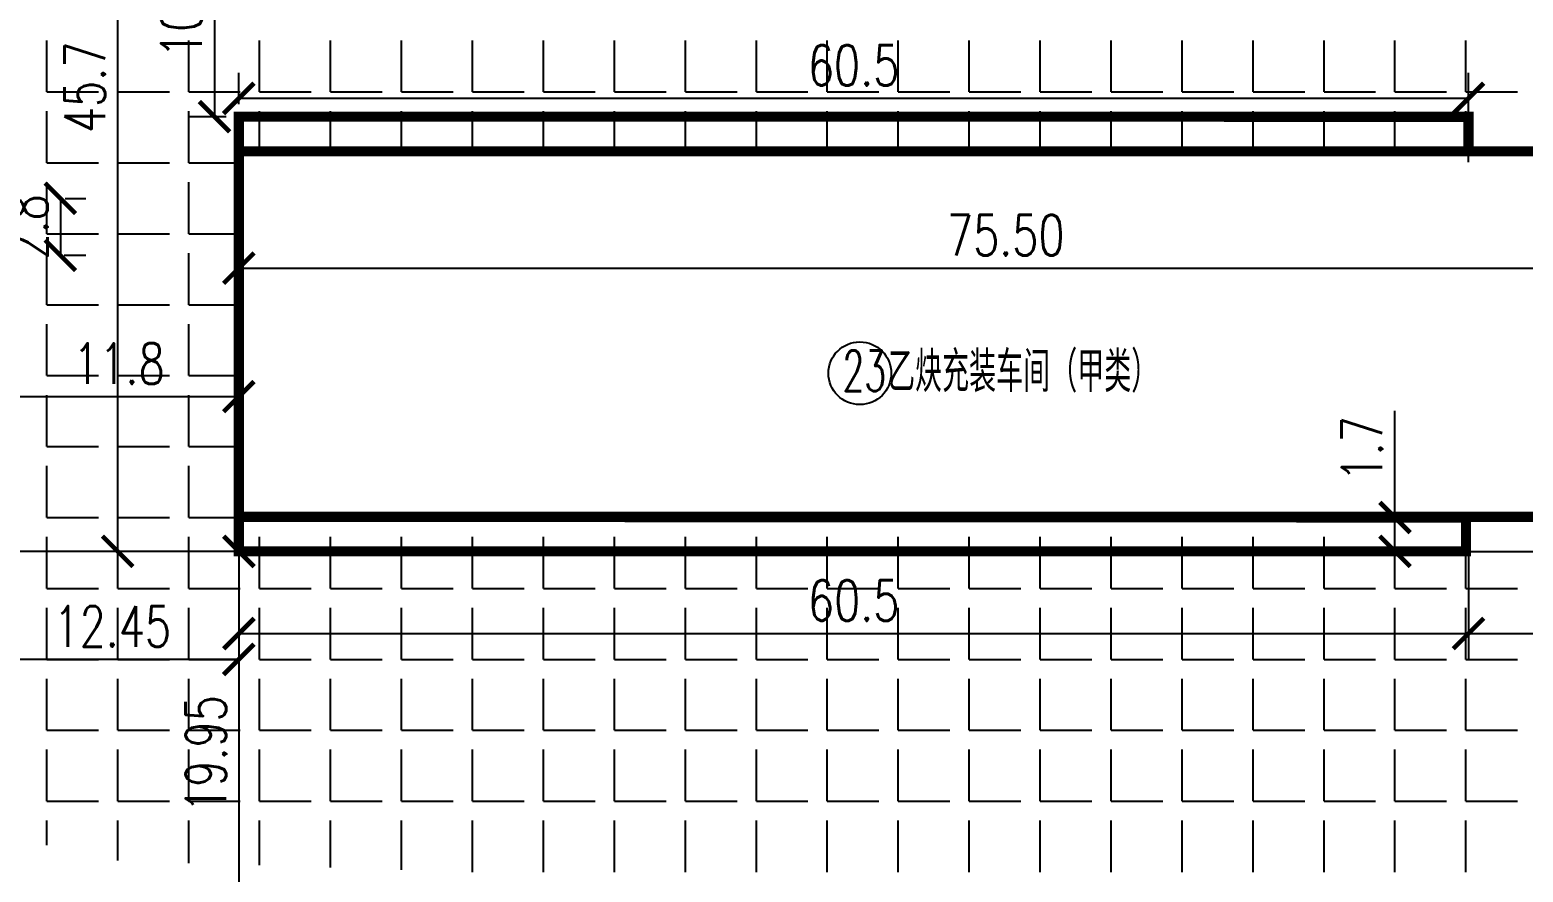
# Model space of a CAD drawing. Header units: millimetres. Extents: x 397874 to 6871063, y -8 to 5775840.
# Drawn here: x 429080.6 to 429154.1, y 2812743.5 to 2812785 of the extents above; entities that cross this region are included whole.
import ezdxf

# ---------------------------------------------------------------- set-up
doc = ezdxf.new("R2010")
doc.units = ezdxf.units.MM
doc.header["$LTSCALE"] = 1000
doc.linetypes.add('CONTINOUS', pattern=[0])
doc.layers.add('_TCH_MASK', color=7, linetype='Continuous')
doc.layers.add('GRASST', color=62, linetype='Continuous')
doc.styles.add('dxfs', font='txt.shx', dxfattribs={"width": 0.7, "bigfont": 'dxfs.shx'})
doc.styles.add('HZTXT', font='txt.shx', dxfattribs={"width": 0.75, "bigfont": 'hzdx.shx'})
doc.dimstyles.new('ISO-25', dxfattribs={"dimtxt": 2, "dimasz": 0.75, "dimexe": 1.25, "dimexo": 0.625, "dimtad": 1, "dimdec": 1, "dimdsep": 46, "dimtxsty": 'HZTXT', "dimblk": 'ARCHTICK', "dimcen": 2.5, "dimadec": 0, "dimazin": 0, "dimtfac": 1, "dimtdec": 1, "dimtmove": 0, "dimatfit": 3, "dimldrblk": 'ARCHTICK', "dimfxl": 1, "dimarcsym": 0})

# ---------------------------------------------------------------- blocks, each defined once
blk = doc.blocks.new('_ArchTick')
at = {"color": 0, "linetype": 'ByBlock', "const_width": 0.15}
blk.add_lwpolyline([(-0.5, -0.5), (0.5, 0.5)], dxfattribs=at)
blk = doc.blocks.new('*D689')
at = {"color": 0, "linetype": 'CONTINOUS', "lineweight": -2, "transparency": 16777216}
for p, q in [((429090.873, 2812773.563), (429090.873, 2812771.994)), ((429090.873, 2812773.244), (429166.373, 2812773.244)), ((429166.373, 2812773.561), (429166.373, 2812771.994))]:
    blk.add_line(p, q, dxfattribs=at)
at = {"layer": 'Defpoints', "color": 0, "linetype": 'CONTINOUS', "transparency": 16777216}
for p in [(429090.873, 2812774.188), (429166.373, 2812774.186), (429166.373, 2812773.244)]:
    blk.add_point(p, dxfattribs=at)
at = {"color": 0, "linetype": 'CONTINOUS', "lineweight": -2, "transparency": 16777216, "xscale": 1.5, "yscale": 1.5, "zscale": 1.5, "rotation": 180}
blk.add_blockref('_ArchTick', (429090.873, 2812773.244), dxfattribs=at)
at = {"color": 0, "linetype": 'CONTINOUS', "lineweight": -2, "transparency": 16777216, "xscale": 1.5, "yscale": 1.5, "zscale": 1.5}
blk.add_blockref('_ArchTick', (429166.373, 2812773.244), dxfattribs=at)
at = {"color": 0, "linetype": 'CONTINOUS', "transparency": 16777216, "insert": (429128.623, 2812774.869), "char_height": 2, "attachment_point": 5, "style": 'HZTXT'}
blk.add_mtext('75.50', dxfattribs=at)
blk = doc.blocks.new('_None')
blk = doc.blocks.new('*D692')
at = {"color": 0, "linetype": 'CONTINOUS', "lineweight": -2, "transparency": 16777216}
for p, q in [((429126.835, 2812779.022), (429164.269, 2812779.022)), ((429163.019, 2812779.022), (429163.019, 2812761.022)), ((429126.835, 2812761.022), (429164.269, 2812761.022))]:
    blk.add_line(p, q, dxfattribs=at)
at = {"layer": 'Defpoints', "color": 0, "linetype": 'CONTINOUS', "transparency": 16777216}
for p in [(429126.21, 2812779.022), (429126.21, 2812761.022), (429163.019, 2812761.022)]:
    blk.add_point(p, dxfattribs=at)
at = {"color": 0, "linetype": 'CONTINOUS', "lineweight": -2, "transparency": 16777216, "xscale": 1.5, "yscale": 1.5, "zscale": 1.5}
for p, rotation in [((429163.019, 2812779.022), 90), ((429163.019, 2812761.022), 270)]:
    blk.add_blockref('_ArchTick', p, dxfattribs=dict(at, rotation=rotation))
at = {"color": 0, "linetype": 'CONTINOUS', "transparency": 16777216, "insert": (429161.394, 2812770.022), "char_height": 2, "attachment_point": 5, "rotation": 90, "style": 'HZTXT'}
blk.add_mtext('18.00', dxfattribs=at)
blk = doc.blocks.new('*D712')
at = {"color": 0, "linetype": 'CONTINOUS', "lineweight": -2, "transparency": 16777216}
for p, q in [((429043.81, 2812744.765), (429043.31, 2812741.151)), ((429043.482, 2812742.389), (429085.438, 2812736.581)), ((429085.766, 2812738.956), (429085.266, 2812735.343))]:
    blk.add_line(p, q, dxfattribs=at)
at = {"layer": 'Defpoints', "color": 0, "linetype": 'CONTINOUS', "transparency": 16777216}
for p in [(429043.896, 2812745.384), (429085.852, 2812739.575), (429085.438, 2812736.581)]:
    blk.add_point(p, dxfattribs=at)
at = {"color": 0, "linetype": 'CONTINOUS', "lineweight": -2, "transparency": 16777216, "xscale": 1.5, "yscale": 1.5, "zscale": 1.5}
for p, rotation in [((429043.482, 2812742.389), 172.1179273552615), ((429085.438, 2812736.581), 352.1179273552614)]:
    blk.add_blockref('_ArchTick', p, dxfattribs=dict(at, rotation=rotation))
at = {"color": 0, "linetype": 'CONTINOUS', "transparency": 16777216, "insert": (429064.682, 2812741.095), "char_height": 2, "attachment_point": 5, "rotation": 352.11793, "style": 'HZTXT'}
blk.add_mtext('42.36', dxfattribs=at)
blk = doc.blocks.new('*D826')
at = {"color": 0, "linetype": 'CONTINOUS', "lineweight": -2, "transparency": 16777216}
for p, q in [((429090.253, 2812759.302), (429089.628, 2812759.302)), ((429090.878, 2812759.302), (429090.878, 2812739.352)), ((429091.498, 2812739.352), (429092.128, 2812739.352))]:
    blk.add_line(p, q, dxfattribs=at)
at = {"layer": 'Defpoints', "color": 0, "linetype": 'CONTINOUS', "transparency": 16777216}
for p in [(429090.878, 2812759.302), (429090.873, 2812739.352), (429090.878, 2812739.352)]:
    blk.add_point(p, dxfattribs=at)
at = {"color": 0, "linetype": 'CONTINOUS', "lineweight": -2, "transparency": 16777216, "xscale": 1.5, "yscale": 1.5, "zscale": 1.5}
for p, rotation in [((429090.878, 2812759.302), 90), ((429090.878, 2812739.352), 270)]:
    blk.add_blockref('_ArchTick', p, dxfattribs=dict(at, rotation=rotation))
at = {"color": 0, "linetype": 'CONTINOUS', "transparency": 16777216, "insert": (429089.253, 2812749.327), "char_height": 2, "attachment_point": 5, "rotation": 90, "style": 'HZTXT'}
blk.add_mtext('19.95', dxfattribs=at)
blk = doc.blocks.new('*D827')
at = {"color": 0, "linetype": 'CONTINOUS', "lineweight": -2, "transparency": 16777216}
for p, q in [((429078.423, 2812754.908), (429078.423, 2812752.735)), ((429090.873, 2812753.985), (429078.423, 2812753.985)), ((429090.873, 2812754.052), (429090.873, 2812752.735))]:
    blk.add_line(p, q, dxfattribs=at)
at = {"layer": 'Defpoints', "color": 0, "linetype": 'CONTINOUS', "transparency": 16777216}
for p in [(429078.423, 2812755.533), (429090.873, 2812754.677), (429078.423, 2812753.985)]:
    blk.add_point(p, dxfattribs=at)
at = {"color": 0, "linetype": 'CONTINOUS', "lineweight": -2, "transparency": 16777216, "xscale": 1.5, "yscale": 1.5, "zscale": 1.5, "rotation": 180}
blk.add_blockref('_ArchTick', (429078.423, 2812753.985), dxfattribs=at)
at = {"color": 0, "linetype": 'CONTINOUS', "lineweight": -2, "transparency": 16777216, "xscale": 1.5, "yscale": 1.5, "zscale": 1.5}
blk.add_blockref('_ArchTick', (429090.873, 2812753.985), dxfattribs=at)
at = {"color": 0, "linetype": 'CONTINOUS', "transparency": 16777216, "insert": (429084.648, 2812755.61), "char_height": 2, "attachment_point": 5, "style": 'HZTXT'}
blk.add_mtext('12.45', dxfattribs=at)
blk = doc.blocks.new('*D831')
at = {"color": 0, "linetype": 'CONTINOUS', "lineweight": -2, "transparency": 16777216}
for p, q in [((429079.072, 2812773.387), (429079.072, 2812765.672)), ((429090.873, 2812772.971), (429090.873, 2812765.672)), ((429079.072, 2812766.922), (429090.873, 2812766.922))]:
    blk.add_line(p, q, dxfattribs=at)
at = {"layer": 'Defpoints', "color": 0, "linetype": 'CONTINOUS', "transparency": 16777216}
for p in [(429079.072, 2812774.012), (429090.873, 2812773.596), (429090.873, 2812766.922)]:
    blk.add_point(p, dxfattribs=at)
at = {"color": 0, "linetype": 'CONTINOUS', "lineweight": -2, "transparency": 16777216, "xscale": 1.5, "yscale": 1.5, "zscale": 1.5, "rotation": 180}
blk.add_blockref('_ArchTick', (429079.072, 2812766.922), dxfattribs=at)
at = {"color": 0, "linetype": 'CONTINOUS', "lineweight": -2, "transparency": 16777216, "xscale": 1.5, "yscale": 1.5, "zscale": 1.5}
blk.add_blockref('_ArchTick', (429090.873, 2812766.922), dxfattribs=at)
at = {"color": 0, "linetype": 'CONTINOUS', "transparency": 16777216, "insert": (429084.972, 2812768.547), "char_height": 2, "attachment_point": 5, "style": 'HZTXT'}
blk.add_mtext('11.8', dxfattribs=at)
blk = doc.blocks.new('*D909')
at = {"color": 0, "linetype": 'CONTINOUS', "lineweight": -2, "transparency": 16777216}
for p, q in [((429082.09, 2812776.682), (429082.09, 2812773.882)), ((429082.33, 2812776.682), (429083.34, 2812776.682)), ((429082.285, 2812773.882), (429083.34, 2812773.882))]:
    blk.add_line(p, q, dxfattribs=at)
at = {"layer": 'Defpoints', "color": 0, "linetype": 'CONTINOUS', "transparency": 16777216}
for p in [(429081.705, 2812776.682), (429081.66, 2812773.882), (429082.09, 2812773.882)]:
    blk.add_point(p, dxfattribs=at)
at = {"color": 0, "linetype": 'CONTINOUS', "lineweight": -2, "transparency": 16777216, "xscale": 1.5, "yscale": 1.5, "zscale": 1.5}
for p, rotation in [((429082.09, 2812776.682), 90), ((429082.09, 2812773.882), 270)]:
    blk.add_blockref('_ArchTick', p, dxfattribs=dict(at, rotation=rotation))
at = {"color": 0, "linetype": 'CONTINOUS', "transparency": 16777216, "insert": (429080.465, 2812775.282), "char_height": 2, "attachment_point": 5, "rotation": 90, "style": 'HZTXT'}
blk.add_mtext('2.8', dxfattribs=at)
blk = doc.blocks.new('*D976')
at = {"color": 0, "linetype": 'CONTINOUS', "lineweight": -2, "transparency": 16777216}
for p, q in [((429090.873, 2812781.327), (429090.873, 2812782.859)), ((429151.398, 2812778.47), (429151.398, 2812782.859)), ((429151.398, 2812781.609), (429090.873, 2812781.609))]:
    blk.add_line(p, q, dxfattribs=at)
at = {"layer": 'Defpoints', "color": 0, "linetype": 'CONTINOUS', "transparency": 16777216}
for p in [(429090.873, 2812781.609), (429090.873, 2812780.702), (429151.398, 2812777.845)]:
    blk.add_point(p, dxfattribs=at)
at = {"color": 0, "linetype": 'CONTINOUS', "lineweight": -2, "transparency": 16777216, "xscale": 1.5, "yscale": 1.5, "zscale": 1.5, "rotation": 180}
blk.add_blockref('_ArchTick', (429090.873, 2812781.609), dxfattribs=at)
at = {"color": 0, "linetype": 'CONTINOUS', "lineweight": -2, "transparency": 16777216, "xscale": 1.5, "yscale": 1.5, "zscale": 1.5}
blk.add_blockref('_ArchTick', (429151.398, 2812781.609), dxfattribs=at)
at = {"color": 0, "linetype": 'CONTINOUS', "transparency": 16777216, "insert": (429121.135, 2812783.234), "char_height": 2, "attachment_point": 5, "style": 'HZTXT'}
blk.add_mtext('60.5', dxfattribs=at)
blk = doc.blocks.new('*D978')
at = {"color": 0, "linetype": 'CONTINOUS', "lineweight": -2, "transparency": 16777216}
for p, q in [((429090.253, 2812805.002), (429083.664, 2812805.002)), ((429084.914, 2812759.302), (429084.914, 2812805.002)), ((429090.253, 2812759.302), (429083.664, 2812759.302))]:
    blk.add_line(p, q, dxfattribs=at)
at = {"layer": 'Defpoints', "color": 0, "linetype": 'CONTINOUS', "transparency": 16777216}
for p in [(429084.914, 2812805.002), (429090.878, 2812805.002), (429090.878, 2812759.302)]:
    blk.add_point(p, dxfattribs=at)
at = {"color": 0, "linetype": 'CONTINOUS', "lineweight": -2, "transparency": 16777216, "xscale": 1.5, "yscale": 1.5, "zscale": 1.5}
for p, rotation in [((429084.914, 2812805.002), 90), ((429084.914, 2812759.302), 270)]:
    blk.add_blockref('_ArchTick', p, dxfattribs=dict(at, rotation=rotation))
at = {"color": 0, "linetype": 'CONTINOUS', "transparency": 16777216, "insert": (429083.289, 2812782.152), "char_height": 2, "attachment_point": 5, "rotation": 90, "style": 'HZTXT'}
blk.add_mtext('45.7', dxfattribs=at)
blk = doc.blocks.new('*D984')
at = {"color": 0, "linetype": 'CONTINOUS', "lineweight": -2, "transparency": 16777216}
for p, q in [((429151.398, 2812759.053), (429151.398, 2812754.005)), ((429166.373, 2812758.677), (429166.373, 2812754.005)), ((429151.398, 2812755.255), (429166.373, 2812755.255))]:
    blk.add_line(p, q, dxfattribs=at)
at = {"layer": 'Defpoints', "color": 0, "linetype": 'CONTINOUS', "transparency": 16777216}
for p in [(429151.398, 2812759.678), (429166.373, 2812759.302), (429166.373, 2812755.255)]:
    blk.add_point(p, dxfattribs=at)
at = {"color": 0, "linetype": 'CONTINOUS', "lineweight": -2, "transparency": 16777216, "xscale": 1.5, "yscale": 1.5, "zscale": 1.5, "rotation": 180}
blk.add_blockref('_ArchTick', (429151.398, 2812755.255), dxfattribs=at)
at = {"color": 0, "linetype": 'CONTINOUS', "lineweight": -2, "transparency": 16777216, "xscale": 1.5, "yscale": 1.5, "zscale": 1.5}
blk.add_blockref('_ArchTick', (429166.373, 2812755.255), dxfattribs=at)
at = {"color": 0, "linetype": 'CONTINOUS', "transparency": 16777216, "insert": (429158.886, 2812756.88), "char_height": 2, "attachment_point": 5, "style": 'HZTXT'}
blk.add_mtext('15.0', dxfattribs=at)
blk = doc.blocks.new('*D985')
at = {"color": 0, "linetype": 'CONTINOUS', "lineweight": -2, "transparency": 16777216}
for p, q in [((429090.878, 2812758.677), (429090.878, 2812754.005)), ((429151.398, 2812758.677), (429151.398, 2812754.005)), ((429090.878, 2812755.255), (429151.398, 2812755.255))]:
    blk.add_line(p, q, dxfattribs=at)
at = {"layer": 'Defpoints', "color": 0, "linetype": 'CONTINOUS', "transparency": 16777216}
for p in [(429090.878, 2812759.302), (429151.398, 2812759.302), (429151.398, 2812755.255)]:
    blk.add_point(p, dxfattribs=at)
at = {"color": 0, "linetype": 'CONTINOUS', "lineweight": -2, "transparency": 16777216, "xscale": 1.5, "yscale": 1.5, "zscale": 1.5, "rotation": 180}
blk.add_blockref('_ArchTick', (429090.878, 2812755.255), dxfattribs=at)
at = {"color": 0, "linetype": 'CONTINOUS', "lineweight": -2, "transparency": 16777216, "xscale": 1.5, "yscale": 1.5, "zscale": 1.5}
blk.add_blockref('_ArchTick', (429151.398, 2812755.255), dxfattribs=at)
at = {"color": 0, "linetype": 'CONTINOUS', "transparency": 16777216, "insert": (429121.138, 2812756.88), "char_height": 2, "attachment_point": 5, "style": 'HZTXT'}
blk.add_mtext('60.5', dxfattribs=at)
blk = doc.blocks.new('*D986')
at = {"color": 0, "linetype": 'CONTINOUS', "lineweight": -2, "transparency": 16777216}
for p, q in [((429147.779, 2812760.97), (429147.779, 2812766.22)), ((429150.646, 2812760.97), (429146.529, 2812760.97)), ((429147.779, 2812759.302), (429147.779, 2812760.97)), ((429150.646, 2812759.302), (429146.529, 2812759.302))]:
    blk.add_line(p, q, dxfattribs=at)
at = {"layer": 'Defpoints', "color": 0, "linetype": 'CONTINOUS', "transparency": 16777216}
for p in [(429147.779, 2812760.97), (429151.271, 2812760.97), (429151.271, 2812759.302)]:
    blk.add_point(p, dxfattribs=at)
at = {"color": 0, "linetype": 'CONTINOUS', "lineweight": -2, "transparency": 16777216, "xscale": 1.5, "yscale": 1.5, "zscale": 1.5}
for p, rotation in [((429147.779, 2812760.97), 90), ((429147.779, 2812759.302), 270)]:
    blk.add_blockref('_ArchTick', p, dxfattribs=dict(at, rotation=rotation))
at = {"color": 0, "linetype": 'CONTINOUS', "transparency": 16777216, "insert": (429146.154, 2812764.345), "char_height": 2, "attachment_point": 5, "rotation": 90, "style": 'HZTXT'}
blk.add_mtext('1.7', dxfattribs=at)
blk = doc.blocks.new('*D987')
at = {"color": 0, "linetype": 'CONTINOUS', "lineweight": -2, "transparency": 16777216}
for p, q in [((429090.249, 2812791.002), (429088.426, 2812791.002)), ((429089.676, 2812791.002), (429089.676, 2812780.707)), ((429090.248, 2812780.707), (429088.426, 2812780.707))]:
    blk.add_line(p, q, dxfattribs=at)
at = {"layer": 'Defpoints', "color": 0, "linetype": 'CONTINOUS', "transparency": 16777216}
for p in [(429090.874, 2812791.002), (429089.676, 2812780.707), (429090.873, 2812780.707)]:
    blk.add_point(p, dxfattribs=at)
at = {"color": 0, "linetype": 'CONTINOUS', "lineweight": -2, "transparency": 16777216, "xscale": 1.5, "yscale": 1.5, "zscale": 1.5}
for p, rotation in [((429089.676, 2812791.002), 90), ((429089.676, 2812780.707), 270)]:
    blk.add_blockref('_ArchTick', p, dxfattribs=dict(at, rotation=rotation))
at = {"color": 0, "linetype": 'CONTINOUS', "transparency": 16777216, "insert": (429088.051, 2812785.855), "char_height": 2, "attachment_point": 5, "rotation": 90, "style": 'HZTXT'}
blk.add_mtext('10.3', dxfattribs=at)

msp = doc.modelspace()

# ---------------------------------------------------------------- hatches: boundary and pattern name
at = {"linetype": 'CONTINOUS'}
h = msp.add_hatch(dxfattribs=at)
h.set_pattern_fill('GRASS', color=3, scale=0.054, style=0)
h.set_pattern_definition([(90, (428986.6436, 2812723.6871), (-0.969867, 0.969867), [0.257175, -1.682559]), (45, (428986.6436, 2812723.6871), (-0.9698677, 0.9698677), [0.257175, -1.114425]), (135, (428986.6436, 2812723.6871), (-0.9698677, -0.9698677), [0.257175, -1.114425])])
edge = h.paths.add_edge_path()
edge.add_line((428996.534, 2812984.894), (429007.751, 2812986.572))
edge.add_arc((428245.5, 2812967.568), 762.487, 0.233679, 1.428202, ccw=False)
edge.add_line((429007.981, 2812970.678), (429010.393, 2812757.703))
edge.add_arc((429028.392, 2812757.891), 18, 180.59848, 268.15967)
edge.add_line((429027.814, 2812739.9), (429168.81, 2812735.37))
edge.add_arc((429182.64, 2812620.562), 115.638, 87.64632, 96.86841, ccw=False)
edge.add_line((429187.389, 2812736.102), (429187.391, 2812858.041))
edge.add_arc((425829.037, 2812780.795), 3359.242, 1.317645, 1.469012)
edge.add_line((429187.175, 2812866.913), (429187.032, 2812877.852))
edge.add_line((429187.032, 2812877.852), (429191.391, 2812878.102))
edge.add_line((429191.391, 2812878.102), (429191.395, 2812730.731))
edge.add_line((429191.395, 2812730.731), (429255.258, 2812727.933))
edge.add_line((429255.258, 2812727.933), (429255.258, 2812723.687))
edge.add_line((429255.258, 2812723.687), (429168.385, 2812728.376))
edge.add_line((429168.385, 2812728.376), (429129.36, 2812730.11))
edge.add_line((429129.36, 2812730.11), (429091.518, 2812731.731))
edge.add_line((429091.518, 2812731.731), (429068.655, 2812732.74))
edge.add_line((429068.655, 2812732.74), (428995.964, 2812736.193))
edge.add_arc((428996.365, 2812744.639), 8.455, 181.28443, 267.28067, ccw=False)
edge.add_line((428987.912, 2812744.449), (428988.493, 2812805.44))
edge.add_line((428988.493, 2812805.44), (428987.758, 2812883.63))
edge.add_line((428987.758, 2812883.63), (428987.248, 2812934.771))
edge.add_line((428987.248, 2812934.771), (428986.762, 2812983.747))
edge.add_line((428986.762, 2812983.747), (428996.534, 2812984.894))
at = {"layer": 'GRASST'}
h = msp.add_hatch(dxfattribs=at)
h.set_pattern_fill('GRASS', color=256, scale=0.685569, angle=-100.51202, style=0)
h.set_pattern_definition([(349.48798, (428814.32374, 2812641.67873), (0.56507695, 0.3881921), [0.1285442, -0.840997]), (304.48798, (428814.32374, 2812641.6787), (0.565077, 0.3881921), [0.1285442, -0.557025]), (34.48798, (428814.32374, 2812641.6787), (-0.3881921, 0.565077), [0.1285442, -0.557025])])
edge = h.paths.add_edge_path()
edge.add_line((429015.293, 2812841.754), (429015.284, 2812842.798))
edge.add_line((429024.031, 2812843.519), (429037.386, 2812841.754))
edge.add_line((429037.386, 2812841.754), (429024.031, 2812843.519))
edge.add_line((429024.031, 2812843.519), (429015.261, 2812845.292))
edge = h.paths.add_edge_path(flags=16)
edge.add_arc((429026.34, 2595507.449), 217334.306, 89.99708791, 90.00291209, ccw=False)
edge.add_arc((429026.34, 2812812.722), 31.063, 69.16969, 110.83031)

# ---------------------------------------------------------------- linework, layer by layer
at = {"color": 252, "linetype": 'CONTINOUS'}
for p, q in [((429081.421, 2812781.925), (429081.421, 2812784.465)), ((429084.914, 2812781.925), (429084.914, 2812784.465)), ((429088.406, 2812781.925), (429088.406, 2812784.465)), ((429091.899, 2812781.925), (429091.899, 2812784.465)), ((429095.391, 2812781.925), (429095.391, 2812784.465)), ((429098.884, 2812781.925), (429098.884, 2812784.465)), ((429102.376, 2812781.925), (429102.376, 2812784.465)), ((429105.869, 2812781.925), (429105.869, 2812784.465)), ((429109.361, 2812781.925), (429109.361, 2812784.465)), ((429112.854, 2812781.925), (429112.854, 2812784.465)), ((429116.346, 2812781.925), (429116.346, 2812784.465)), ((429119.839, 2812781.925), (429119.839, 2812784.465)), ((429123.331, 2812781.925), (429123.331, 2812784.465)), ((429126.824, 2812781.925), (429126.824, 2812784.465)), ((429130.316, 2812781.925), (429130.316, 2812784.465)), ((429133.809, 2812781.925), (429133.809, 2812784.465)), ((429137.301, 2812781.925), (429137.301, 2812784.465)), ((429140.794, 2812781.925), (429140.794, 2812784.465)), ((429144.286, 2812781.925), (429144.286, 2812784.465)), ((429147.779, 2812781.925), (429147.779, 2812784.465)), ((429151.271, 2812781.925), (429151.271, 2812784.465)), ((429081.421, 2812781.925), (429083.961, 2812781.925)), ((429084.914, 2812781.925), (429087.454, 2812781.925)), ((429088.406, 2812781.925), (429090.946, 2812781.925)), ((429091.899, 2812781.925), (429094.439, 2812781.925)), ((429095.391, 2812781.925), (429097.931, 2812781.925)), ((429098.884, 2812781.925), (429101.424, 2812781.925)), ((429102.376, 2812781.925), (429104.916, 2812781.925)), ((429105.869, 2812781.925), (429108.409, 2812781.925)), ((429109.361, 2812781.925), (429111.901, 2812781.925)), ((429112.854, 2812781.925), (429115.394, 2812781.925)), ((429116.346, 2812781.925), (429118.886, 2812781.925)), ((429119.839, 2812781.925), (429122.379, 2812781.925)), ((429123.331, 2812781.925), (429125.871, 2812781.925)), ((429126.824, 2812781.925), (429129.364, 2812781.925)), ((429130.316, 2812781.925), (429132.856, 2812781.925)), ((429133.809, 2812781.925), (429136.349, 2812781.925)), ((429137.301, 2812781.925), (429139.841, 2812781.925)), ((429140.794, 2812781.925), (429143.334, 2812781.925)), ((429144.286, 2812781.925), (429146.826, 2812781.925)), ((429147.779, 2812781.925), (429150.319, 2812781.925)), ((429151.271, 2812781.925), (429153.811, 2812781.925)), ((429081.421, 2812778.432), (429081.421, 2812780.972)), ((429084.914, 2812778.432), (429084.914, 2812780.972)), ((429088.406, 2812778.432), (429088.406, 2812780.972)), ((429091.899, 2812779.065), (429091.899, 2812780.972)), ((429095.391, 2812779.065), (429095.391, 2812780.972)), ((429098.884, 2812779.065), (429098.884, 2812780.972)), ((429102.376, 2812779.065), (429102.376, 2812780.972)), ((429105.869, 2812779.065), (429105.869, 2812780.972)), ((429109.361, 2812779.065), (429109.361, 2812780.972)), ((429112.854, 2812779.065), (429112.854, 2812780.972)), ((429116.346, 2812779.065), (429116.346, 2812780.972)), ((429119.839, 2812779.065), (429119.839, 2812780.972)), ((429123.331, 2812779.065), (429123.331, 2812780.972)), ((429126.824, 2812779.065), (429126.824, 2812780.972)), ((429130.316, 2812779.065), (429130.316, 2812780.972)), ((429133.809, 2812779.065), (429133.809, 2812780.972)), ((429137.301, 2812779.065), (429137.301, 2812780.972)), ((429140.794, 2812779.065), (429140.794, 2812780.972)), ((429144.286, 2812779.065), (429144.286, 2812780.972)), ((429147.779, 2812779.065), (429147.779, 2812780.972)), ((429151.271, 2812779.065), (429151.271, 2812780.972)), ((429081.421, 2812778.432), (429083.961, 2812778.432)), ((429084.914, 2812778.432), (429087.454, 2812778.432)), ((429088.406, 2812778.432), (429090.873, 2812778.432)), ((429081.421, 2812774.94), (429081.421, 2812777.48)), ((429084.914, 2812774.94), (429084.914, 2812777.48)), ((429088.406, 2812774.94), (429088.406, 2812777.48)), ((429081.421, 2812774.94), (429083.961, 2812774.94)), ((429084.914, 2812774.94), (429087.454, 2812774.94)), ((429088.406, 2812774.94), (429090.873, 2812774.94)), ((429081.421, 2812771.447), (429081.421, 2812773.987)), ((429084.914, 2812771.447), (429084.914, 2812773.987)), ((429088.406, 2812771.447), (429088.406, 2812773.987)), ((429081.421, 2812771.447), (429083.961, 2812771.447)), ((429084.914, 2812771.447), (429087.454, 2812771.447)), ((429088.406, 2812771.447), (429090.873, 2812771.447)), ((429081.421, 2812767.955), (429081.421, 2812770.495)), ((429084.914, 2812767.955), (429084.914, 2812770.495)), ((429088.406, 2812767.955), (429088.406, 2812770.495)), ((429081.421, 2812767.955), (429083.961, 2812767.955)), ((429084.914, 2812767.955), (429087.454, 2812767.955)), ((429088.406, 2812767.955), (429090.873, 2812767.955)), ((429081.421, 2812764.462), (429081.421, 2812767.002)), ((429084.914, 2812764.462), (429084.914, 2812767.002)), ((429088.406, 2812764.462), (429088.406, 2812767.002)), ((429081.421, 2812764.462), (429083.961, 2812764.462)), ((429084.914, 2812764.462), (429087.454, 2812764.462)), ((429088.406, 2812764.462), (429090.873, 2812764.462)), ((429081.421, 2812760.97), (429081.421, 2812763.51)), ((429084.914, 2812760.97), (429084.914, 2812763.51)), ((429088.406, 2812760.97), (429088.406, 2812763.51)), ((429081.421, 2812760.97), (429083.961, 2812760.97)), ((429084.914, 2812760.97), (429087.454, 2812760.97)), ((429088.406, 2812760.97), (429090.946, 2812760.97)), ((429091.899, 2812760.97), (429091.899, 2812761.075)), ((429091.899, 2812760.97), (429094.439, 2812760.97)), ((429095.391, 2812760.97), (429095.391, 2812761.075)), ((429095.391, 2812760.97), (429097.931, 2812760.97)), ((429098.884, 2812760.97), (429098.884, 2812761.075)), ((429098.884, 2812760.97), (429101.424, 2812760.97)), ((429102.376, 2812760.97), (429102.376, 2812761.075)), ((429102.376, 2812760.97), (429104.916, 2812760.97)), ((429105.869, 2812760.97), (429105.869, 2812761.075)), ((429105.869, 2812760.97), (429108.409, 2812760.97)), ((429109.361, 2812760.97), (429109.361, 2812761.075)), ((429109.361, 2812760.97), (429111.901, 2812760.97)), ((429112.854, 2812760.97), (429112.854, 2812761.075)), ((429112.854, 2812760.97), (429115.394, 2812760.97)), ((429116.346, 2812760.97), (429116.346, 2812761.075)), ((429116.346, 2812760.97), (429118.886, 2812760.97)), ((429119.839, 2812760.97), (429119.839, 2812761.075)), ((429119.839, 2812760.97), (429122.379, 2812760.97)), ((429123.331, 2812760.97), (429123.331, 2812761.075)), ((429123.331, 2812760.97), (429125.871, 2812760.97)), ((429126.824, 2812760.97), (429126.824, 2812761.075)), ((429126.824, 2812760.97), (429129.364, 2812760.97)), ((429130.316, 2812760.97), (429130.316, 2812761.075)), ((429130.316, 2812760.97), (429132.856, 2812760.97)), ((429133.809, 2812760.97), (429133.809, 2812761.075)), ((429133.809, 2812760.97), (429136.349, 2812760.97)), ((429137.301, 2812760.97), (429137.301, 2812761.075)), ((429137.301, 2812760.97), (429139.841, 2812760.97)), ((429140.794, 2812760.97), (429140.794, 2812761.075)), ((429140.794, 2812760.97), (429143.334, 2812760.97)), ((429144.286, 2812760.97), (429144.286, 2812761.075)), ((429144.286, 2812760.97), (429146.826, 2812760.97)), ((429147.779, 2812760.97), (429147.779, 2812761.075)), ((429147.779, 2812760.97), (429150.319, 2812760.97)), ((429151.271, 2812760.97), (429151.271, 2812761.075)), ((429151.271, 2812760.97), (429153.811, 2812760.97)), ((429081.421, 2812757.477), (429081.421, 2812760.017)), ((429084.914, 2812757.477), (429084.914, 2812760.017)), ((429088.406, 2812757.477), (429088.406, 2812760.017)), ((429091.899, 2812757.477), (429091.899, 2812760.017)), ((429095.391, 2812757.477), (429095.391, 2812760.017)), ((429098.884, 2812757.477), (429098.884, 2812760.017)), ((429102.376, 2812757.477), (429102.376, 2812760.017)), ((429105.869, 2812757.477), (429105.869, 2812760.017)), ((429109.361, 2812757.477), (429109.361, 2812760.017)), ((429112.854, 2812757.477), (429112.854, 2812760.017)), ((429116.346, 2812757.477), (429116.346, 2812760.017)), ((429119.839, 2812757.477), (429119.839, 2812760.017)), ((429123.331, 2812757.477), (429123.331, 2812760.017)), ((429126.824, 2812757.477), (429126.824, 2812760.017)), ((429130.316, 2812757.477), (429130.316, 2812760.017)), ((429133.809, 2812757.477), (429133.809, 2812760.017)), ((429137.301, 2812757.477), (429137.301, 2812760.017)), ((429140.794, 2812757.477), (429140.794, 2812760.017)), ((429144.286, 2812757.477), (429144.286, 2812760.017)), ((429147.779, 2812757.477), (429147.779, 2812760.017)), ((429151.271, 2812757.477), (429151.271, 2812760.017)), ((429081.421, 2812757.477), (429083.961, 2812757.477)), ((429084.914, 2812757.477), (429087.454, 2812757.477)), ((429088.406, 2812757.477), (429090.946, 2812757.477)), ((429091.899, 2812757.477), (429094.439, 2812757.477)), ((429095.391, 2812757.477), (429097.931, 2812757.477)), ((429098.884, 2812757.477), (429101.424, 2812757.477)), ((429102.376, 2812757.477), (429104.916, 2812757.477)), ((429105.869, 2812757.477), (429108.409, 2812757.477)), ((429109.361, 2812757.477), (429111.901, 2812757.477)), ((429112.854, 2812757.477), (429115.394, 2812757.477)), ((429116.346, 2812757.477), (429118.886, 2812757.477)), ((429119.839, 2812757.477), (429122.379, 2812757.477)), ((429123.331, 2812757.477), (429125.871, 2812757.477)), ((429126.824, 2812757.477), (429129.364, 2812757.477)), ((429130.316, 2812757.477), (429132.856, 2812757.477)), ((429133.809, 2812757.477), (429136.349, 2812757.477)), ((429137.301, 2812757.477), (429139.841, 2812757.477)), ((429140.794, 2812757.477), (429143.334, 2812757.477)), ((429144.286, 2812757.477), (429146.826, 2812757.477)), ((429147.779, 2812757.477), (429150.319, 2812757.477)), ((429151.271, 2812757.477), (429153.811, 2812757.477)), ((429081.421, 2812753.985), (429081.421, 2812756.525)), ((429084.914, 2812753.985), (429084.914, 2812756.525)), ((429088.406, 2812753.985), (429088.406, 2812756.525)), ((429091.899, 2812753.985), (429091.899, 2812756.525)), ((429095.391, 2812753.985), (429095.391, 2812756.525)), ((429098.884, 2812753.985), (429098.884, 2812756.525)), ((429102.376, 2812753.985), (429102.376, 2812756.525)), ((429105.869, 2812753.985), (429105.869, 2812756.525)), ((429109.361, 2812753.985), (429109.361, 2812756.525)), ((429112.854, 2812753.985), (429112.854, 2812756.525)), ((429116.346, 2812753.985), (429116.346, 2812756.525)), ((429119.839, 2812753.985), (429119.839, 2812756.525)), ((429123.331, 2812753.985), (429123.331, 2812756.525)), ((429126.824, 2812753.985), (429126.824, 2812756.525)), ((429130.316, 2812753.985), (429130.316, 2812756.525)), ((429133.809, 2812753.985), (429133.809, 2812756.525)), ((429137.301, 2812753.985), (429137.301, 2812756.525)), ((429140.794, 2812753.985), (429140.794, 2812756.525)), ((429144.286, 2812753.985), (429144.286, 2812756.525)), ((429147.779, 2812753.985), (429147.779, 2812756.525)), ((429151.271, 2812753.985), (429151.271, 2812756.525)), ((429081.421, 2812753.985), (429083.961, 2812753.985)), ((429084.914, 2812753.985), (429087.454, 2812753.985)), ((429088.406, 2812753.985), (429090.946, 2812753.985)), ((429091.899, 2812753.985), (429094.439, 2812753.985)), ((429095.391, 2812753.985), (429097.931, 2812753.985)), ((429098.884, 2812753.985), (429101.424, 2812753.985)), ((429102.376, 2812753.985), (429104.916, 2812753.985)), ((429105.869, 2812753.985), (429108.409, 2812753.985)), ((429109.361, 2812753.985), (429111.901, 2812753.985)), ((429112.854, 2812753.985), (429115.394, 2812753.985)), ((429116.346, 2812753.985), (429118.886, 2812753.985)), ((429119.839, 2812753.985), (429122.379, 2812753.985)), ((429123.331, 2812753.985), (429125.871, 2812753.985)), ((429126.824, 2812753.985), (429129.364, 2812753.985)), ((429130.316, 2812753.985), (429132.856, 2812753.985)), ((429133.809, 2812753.985), (429136.349, 2812753.985)), ((429137.301, 2812753.985), (429139.841, 2812753.985)), ((429140.794, 2812753.985), (429143.334, 2812753.985)), ((429144.286, 2812753.985), (429146.826, 2812753.985)), ((429147.779, 2812753.985), (429150.319, 2812753.985)), ((429151.271, 2812753.985), (429153.811, 2812753.985)), ((429081.421, 2812750.492), (429081.421, 2812753.032)), ((429084.914, 2812750.492), (429084.914, 2812753.032)), ((429088.406, 2812750.492), (429088.406, 2812753.032)), ((429091.899, 2812750.492), (429091.899, 2812753.032)), ((429095.391, 2812750.492), (429095.391, 2812753.032)), ((429098.884, 2812750.492), (429098.884, 2812753.032)), ((429102.376, 2812750.492), (429102.376, 2812753.032)), ((429105.869, 2812750.492), (429105.869, 2812753.032)), ((429109.361, 2812750.492), (429109.361, 2812753.032)), ((429112.854, 2812750.492), (429112.854, 2812753.032)), ((429116.346, 2812750.492), (429116.346, 2812753.032)), ((429119.839, 2812750.492), (429119.839, 2812753.032)), ((429123.331, 2812750.492), (429123.331, 2812753.032)), ((429126.824, 2812750.492), (429126.824, 2812753.032)), ((429130.316, 2812750.492), (429130.316, 2812753.032)), ((429133.809, 2812750.492), (429133.809, 2812753.032)), ((429137.301, 2812750.492), (429137.301, 2812753.032)), ((429140.794, 2812750.492), (429140.794, 2812753.032)), ((429144.286, 2812750.492), (429144.286, 2812753.032)), ((429147.779, 2812750.492), (429147.779, 2812753.032)), ((429151.271, 2812750.492), (429151.271, 2812753.032)), ((429081.421, 2812750.492), (429083.961, 2812750.492)), ((429084.914, 2812750.492), (429087.454, 2812750.492)), ((429088.406, 2812750.492), (429090.946, 2812750.492)), ((429091.899, 2812750.492), (429094.439, 2812750.492)), ((429095.391, 2812750.492), (429097.931, 2812750.492)), ((429098.884, 2812750.492), (429101.424, 2812750.492)), ((429102.376, 2812750.492), (429104.916, 2812750.492)), ((429105.869, 2812750.492), (429108.409, 2812750.492)), ((429109.361, 2812750.492), (429111.901, 2812750.492)), ((429112.854, 2812750.492), (429115.394, 2812750.492)), ((429116.346, 2812750.492), (429118.886, 2812750.492)), ((429119.839, 2812750.492), (429122.379, 2812750.492)), ((429123.331, 2812750.492), (429125.871, 2812750.492)), ((429126.824, 2812750.492), (429129.364, 2812750.492)), ((429130.316, 2812750.492), (429132.856, 2812750.492)), ((429133.809, 2812750.492), (429136.349, 2812750.492)), ((429137.301, 2812750.492), (429139.841, 2812750.492)), ((429140.794, 2812750.492), (429143.334, 2812750.492)), ((429144.286, 2812750.492), (429146.826, 2812750.492)), ((429147.779, 2812750.492), (429150.319, 2812750.492)), ((429151.271, 2812750.492), (429153.811, 2812750.492)), ((429081.421, 2812747), (429081.421, 2812749.54)), ((429084.914, 2812747), (429084.914, 2812749.54)), ((429088.406, 2812747), (429088.406, 2812749.54)), ((429091.899, 2812747), (429091.899, 2812749.54)), ((429095.391, 2812747), (429095.391, 2812749.54)), ((429098.884, 2812747), (429098.884, 2812749.54)), ((429102.376, 2812747), (429102.376, 2812749.54)), ((429105.869, 2812747), (429105.869, 2812749.54)), ((429109.361, 2812747), (429109.361, 2812749.54)), ((429112.854, 2812747), (429112.854, 2812749.54)), ((429116.346, 2812747), (429116.346, 2812749.54)), ((429119.839, 2812747), (429119.839, 2812749.54)), ((429123.331, 2812747), (429123.331, 2812749.54)), ((429126.824, 2812747), (429126.824, 2812749.54)), ((429130.316, 2812747), (429130.316, 2812749.54)), ((429133.809, 2812747), (429133.809, 2812749.54)), ((429137.301, 2812747), (429137.301, 2812749.54)), ((429140.794, 2812747), (429140.794, 2812749.54)), ((429144.286, 2812747), (429144.286, 2812749.54)), ((429147.779, 2812747), (429147.779, 2812749.54)), ((429151.271, 2812747), (429151.271, 2812749.54)), ((429081.421, 2812747), (429083.961, 2812747)), ((429084.914, 2812747), (429087.454, 2812747)), ((429088.406, 2812747), (429090.946, 2812747)), ((429091.899, 2812747), (429094.439, 2812747)), ((429095.391, 2812747), (429097.931, 2812747)), ((429098.884, 2812747), (429101.424, 2812747)), ((429102.376, 2812747), (429104.916, 2812747)), ((429105.869, 2812747), (429108.409, 2812747)), ((429109.361, 2812747), (429111.901, 2812747)), ((429112.854, 2812747), (429115.394, 2812747)), ((429116.346, 2812747), (429118.886, 2812747)), ((429119.839, 2812747), (429122.379, 2812747)), ((429123.331, 2812747), (429125.871, 2812747)), ((429126.824, 2812747), (429129.364, 2812747)), ((429130.316, 2812747), (429132.856, 2812747)), ((429133.809, 2812747), (429136.349, 2812747)), ((429137.301, 2812747), (429139.841, 2812747)), ((429140.794, 2812747), (429143.334, 2812747)), ((429144.286, 2812747), (429146.826, 2812747)), ((429147.779, 2812747), (429150.319, 2812747)), ((429151.271, 2812747), (429153.811, 2812747)), ((429081.421, 2812744.841), (429081.421, 2812746.047)), ((429084.914, 2812744.073), (429084.914, 2812746.047)), ((429088.406, 2812743.956), (429088.406, 2812746.047)), ((429091.899, 2812743.844), (429091.899, 2812746.047)), ((429095.391, 2812743.732), (429095.391, 2812746.047)), ((429098.884, 2812743.62), (429098.884, 2812746.047)), ((429102.376, 2812743.507), (429102.376, 2812746.047)), ((429105.869, 2812743.507), (429105.869, 2812746.047)), ((429109.361, 2812743.507), (429109.361, 2812746.047)), ((429112.854, 2812743.507), (429112.854, 2812746.047)), ((429116.346, 2812743.507), (429116.346, 2812746.047)), ((429119.839, 2812743.507), (429119.839, 2812746.047)), ((429123.331, 2812743.507), (429123.331, 2812746.047)), ((429126.824, 2812743.507), (429126.824, 2812746.047)), ((429130.316, 2812743.507), (429130.316, 2812746.047)), ((429133.809, 2812743.507), (429133.809, 2812746.047)), ((429137.301, 2812743.507), (429137.301, 2812746.047)), ((429140.794, 2812743.507), (429140.794, 2812746.047)), ((429144.286, 2812743.507), (429144.286, 2812746.047)), ((429147.779, 2812743.507), (429147.779, 2812746.047)), ((429151.271, 2812743.507), (429151.271, 2812746.047))]:
    msp.add_line(p, q, dxfattribs=at)
at = {"color": 3, "linetype": 'CONTINOUS'}
for p, q in [((429090.873, 2812779.002), (429090.873, 2812780.702)), ((429090.873, 2812780.702), (429151.398, 2812780.702)), ((429151.398, 2812780.702), (429151.398, 2812779.022)), ((429090.873, 2812761.002), (429090.878, 2812759.302)), ((429090.873, 2812760.97), (429090.873, 2812739.352)), ((429090.878, 2812759.302), (429079.072, 2812759.302)), ((429090.878, 2812759.302), (429151.398, 2812759.302)), ((429151.271, 2812759.302), (429187.032, 2812759.302))]:
    msp.add_line(p, q, dxfattribs=at)
at = {"color": 0, "linetype": 'CONTINOUS'}
msp.add_circle((429121.441, 2812768.073), 1.544, dxfattribs=at)
at = {"layer": '_TCH_MASK', "color": 4, "linetype": 'CONTINOUS', "const_width": 0.5}
for points in [[(429151.398, 2812779.002), (429151.398, 2812780.702), (429090.873, 2812780.707), (429090.873, 2812779.002), (429151.398, 2812779.002)], [(429166.373, 2812761.002), (429166.373, 2812779.002), (429090.873, 2812779.002), (429090.873, 2812761.002), (429166.373, 2812761.002)], [(429151.271, 2812759.302), (429151.271, 2812760.97), (429090.873, 2812761), (429090.873, 2812759.302), (429151.271, 2812759.302)]]:
    msp.add_lwpolyline(points, dxfattribs=at)

# ---------------------------------------------------------------- texts
at = {"color": 0, "linetype": 'CONTINOUS', "ltscale": 10, "style": 'dxfs'}
for s, width, p in [('23', 0.625, (429120.588, 2812767.193)), ('乙炔充装车间（甲类）', 0.7, (429122.828, 2812767.147, 22.464))]:
    msp.add_text(s, height=2, dxfattribs=dict(at, width=width)).set_placement(p)

# ---------------------------------------------------------------- dimensions: what is measured, and where the dimension line sits
at = {"color": 3, "linetype": 'CONTINOUS'}
for base, p1, p2, override, picture, middle in [((429084.914, 2812805.002), (429090.878, 2812759.302), (429090.878, 2812805.002), {"dimasz": 1.5, "dimzin": 0, "dimldrblk": 'None'}, '*D978', (429083.289, 2812782.152)), ((429089.676, 2812780.707), (429090.874, 2812791.002), (429090.873, 2812780.707), {"dimasz": 1.5, "dimzin": 0, "dimldrblk": 'None'}, '*D987', (429088.051, 2812785.855)), ((429163.019, 2812761.022), (429126.21, 2812779.022), (429126.21, 2812761.022), {"dimasz": 1.5, "dimdec": 2, "dimzin": 0, "dimldrblk": 'None'}, '*D692', (429161.394, 2812770.022)), ((429147.779, 2812760.97), (429151.271, 2812759.302), (429151.271, 2812760.97), {"dimasz": 1.5, "dimzin": 0, "dimldrblk": 'None'}, '*D986', (429146.154, 2812764.345))]:
    dim = msp.add_linear_dim(base=base, p1=p1, p2=p2, angle=90, dimstyle='ISO-25', override=override, dxfattribs=at)
    dim.commit()
    dim.dimension.update_dxf_attribs({"geometry": picture, "text_midpoint": middle})
for base, p1, p2, override, picture, middle in [((429090.873, 2812781.609), (429151.398, 2812777.845), (429090.873, 2812780.702), {"dimasz": 1.5, "dimzin": 0, "dimldrblk": 'None'}, '*D976', (429121.135, 2812783.234)), ((429166.373, 2812773.244), (429090.873, 2812774.188), (429166.373, 2812774.186), {"dimasz": 1.5, "dimdec": 2, "dimzin": 0, "dimldrblk": 'None'}, '*D689', (429128.623, 2812774.869)), ((429090.873, 2812766.922), (429079.072, 2812774.012), (429090.873, 2812773.596), {"dimasz": 1.5, "dimzin": 0, "dimldrblk": 'None'}, '*D831', (429084.972, 2812768.547)), ((429151.398, 2812755.255), (429090.878, 2812759.302), (429151.398, 2812759.302), {"dimasz": 1.5, "dimzin": 0, "dimldrblk": 'None'}, '*D985', (429121.138, 2812756.88)), ((429166.373, 2812755.255), (429151.398, 2812759.678), (429166.373, 2812759.302), {"dimasz": 1.5, "dimzin": 0, "dimldrblk": 'None'}, '*D984', (429158.886, 2812756.88))]:
    dim = msp.add_linear_dim(base=base, p1=p1, p2=p2, dimstyle='ISO-25', override=override, dxfattribs=at)
    dim.commit()
    dim.dimension.update_dxf_attribs({"geometry": picture, "text_midpoint": middle})
dim = msp.add_linear_dim(base=(429082.09, 2812773.882), p1=(429081.705, 2812776.682), p2=(429081.66, 2812773.882), angle=90, dimstyle='ISO-25', override={"dimasz": 1.5, "dimzin": 0, "dimldrblk": 'None'}, dxfattribs=at)
dim.commit()
dim.dimension.update_dxf_attribs({"geometry": '*D909', "text_midpoint": (429082.09, 2812775.282), "dimtype": 160})
dim = msp.add_linear_dim(base=(429090.878, 2812739.352), p1=(429090.878, 2812759.302), p2=(429090.873, 2812739.352), angle=90, text='19.95', dimstyle='ISO-25', override={"dimasz": 1.5, "dimzin": 0, "dimldrblk": 'None'}, dxfattribs=at)
dim.commit()
dim.dimension.update_dxf_attribs({"geometry": '*D826', "text_midpoint": (429089.253, 2812749.327)})
dim = msp.add_linear_dim(base=(429078.423, 2812753.985), p1=(429090.873, 2812754.677), p2=(429078.423, 2812755.533), text='12.45', dimstyle='ISO-25', override={"dimasz": 1.5, "dimzin": 0, "dimldrblk": 'None'}, dxfattribs=at)
dim.commit()
dim.dimension.update_dxf_attribs({"geometry": '*D827', "text_midpoint": (429084.648, 2812755.61)})
dim = msp.add_aligned_dim(p1=(429043.896, 2812745.384), p2=(429085.852, 2812739.575), distance=-3.023, dimstyle='ISO-25', override={"dimasz": 1.5, "dimdec": 2, "dimzin": 0, "dimldrblk": 'None'}, dxfattribs=at)
dim.commit()
dim.dimension.update_dxf_attribs({"geometry": '*D712', "text_midpoint": (429064.682, 2812741.095)})

doc.saveas('drawing.dxf')
